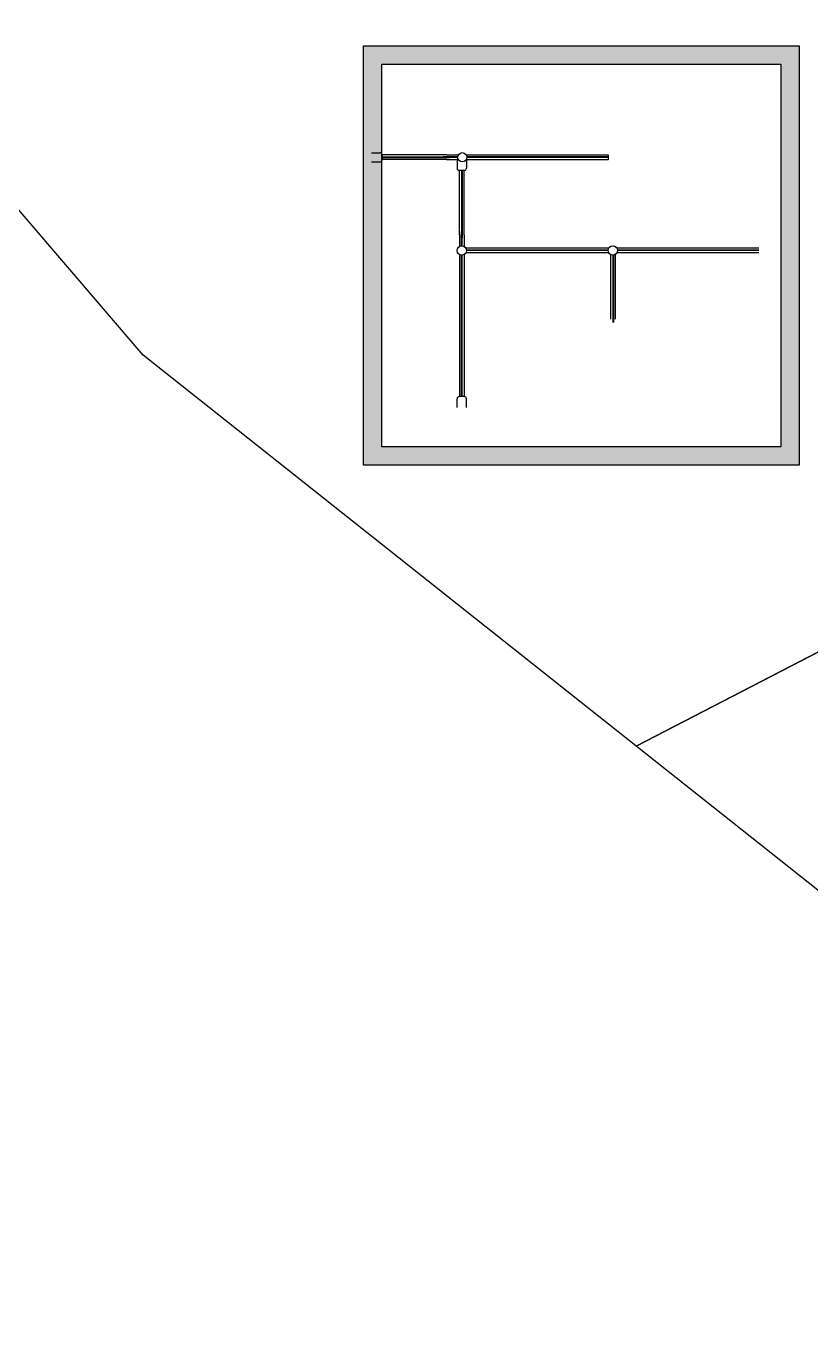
# Model space of a CAD drawing. Header units: metres. Extents: x 368 to 3789, y -155 to 1148.
# Drawn here: x 804.9 to 847.6, y 519.7 to 591 of the extents above; entities that cross this region are included whole.
import ezdxf

# ---------------------------------------------------------------- set-up
doc = ezdxf.new("R2010")
doc.units = ezdxf.units.M

msp = doc.modelspace()

# ---------------------------------------------------------------- hatches: boundary and pattern name
h = msp.add_hatch(color=5)
h.dxf.hatch_style = 1
h.paths.add_polyline_path([(846.937, 589.958), (823.252, 589.958), (823.252, 567.172), (846.937, 567.172)])
h.paths.add_polyline_path([(845.937, 588.958), (824.252, 588.958), (824.252, 568.172), (845.937, 568.172)], flags=16)
h.paths.add_polyline_path([(828.845, 583.305, 0.662144), (828.372, 583.903, 3.19759), (828.454, 583.193, 1.820027)], flags=0)

# ---------------------------------------------------------------- linework, layer by layer
for p, q in [((838.069, 551.903), (941.492, 605.363)), ((823.679, 584.153), (824.154, 584.153)), ((824.266, 584.041), (824.266, 583.761)), ((827.762, 584.033), (824.266, 584.033)), ((824.266, 583.922), (827.934, 583.922)), ((824.266, 583.893), (827.934, 583.893)), ((828.372, 583.922), (827.59, 583.922)), ((828.372, 583.893), (827.59, 583.893)), ((827.762, 584.033), (828.407, 584.033)), ((828.841, 584.033), (836.561, 584.033)), ((836.561, 583.922), (828.876, 583.922)), ((836.561, 583.893), (828.877, 583.893)), ((836.561, 584.041), (836.561, 583.761)), ((823.679, 583.649), (824.154, 583.649)), ((827.762, 583.78), (824.266, 583.78)), ((827.762, 583.78), (828.403, 583.78)), ((828.342, 583.78), (828.342, 583.305)), ((828.733, 583.193), (828.454, 583.193)), ((828.473, 579.697), (828.473, 583.193)), ((828.586, 583.193), (828.586, 579.525)), ((828.614, 583.193), (828.614, 579.525)), ((828.726, 579.697), (828.726, 583.193)), ((828.845, 583.78), (836.561, 583.78)), ((828.845, 583.78), (828.845, 583.305)), ((828.473, 579.697), (828.473, 579.056)), ((828.586, 579.087), (828.586, 579.869)), ((828.614, 579.087), (828.614, 579.869)), ((828.726, 579.697), (828.726, 579.052)), ((828.813, 578.975), (836.533, 578.975)), ((836.533, 578.863), (828.848, 578.863)), ((836.533, 578.835), (828.848, 578.835)), ((837.019, 578.975), (844.739, 578.975)), ((844.739, 578.863), (837.054, 578.863)), ((844.739, 578.835), (837.055, 578.835)), ((828.473, 578.614), (828.473, 570.898)), ((828.586, 570.898), (828.586, 578.582)), ((828.614, 570.898), (828.614, 578.583)), ((828.726, 578.618), (828.726, 570.898)), ((828.817, 578.722), (836.533, 578.722)), ((836.696, 575.1), (836.696, 578.596)), ((836.808, 578.596), (836.808, 574.928)), ((836.837, 578.596), (836.837, 574.928)), ((836.948, 575.1), (836.948, 578.596)), ((837.023, 578.722), (844.739, 578.722)), ((828.342, 570.31), (828.342, 570.786)), ((828.733, 570.898), (828.454, 570.898)), ((828.845, 570.31), (828.845, 570.786))]:
    msp.add_line(p, q)
at = {"elevation": 845.657}
msp.add_lwpolyline([(957.081, 538.997), (897.056, 505.152), (811.266, 573.147), (783.548, 605.524), (799.514, 620.375, 0.129696), (801.163, 631.056), (801.162, 631.056)], format="xyb", dxfattribs=at)
for points in [[(846.937, 567.172), (823.252, 567.172), (823.252, 589.958), (846.937, 589.958)], [(845.937, 568.172), (824.252, 568.172), (824.252, 588.958), (845.937, 588.958)]]:
    msp.add_lwpolyline(points, close=True)
msp.add_polyline3d([(908.326, 557.791, 422.828), (897.056, 505.152, 845.657), (908.326, 557.791, 351.058), (888.027, 577.727, 0), (838.069, 551.903, 0)])
for centre in [(828.624, 583.903), (828.596, 578.835), (836.802, 578.845)]:
    msp.add_circle(centre, 0.253)
for centre, start, end in [((824.154, 584.041), 0, 90), ((824.154, 583.761), 270, 0), ((828.454, 583.305), 180, 270), ((828.733, 583.305), 270, 0), ((828.454, 570.786), 90, 180), ((828.733, 570.786), 360, 90)]:
    msp.add_arc(centre, 0.112, start, end)

doc.saveas('drawing.dxf')
